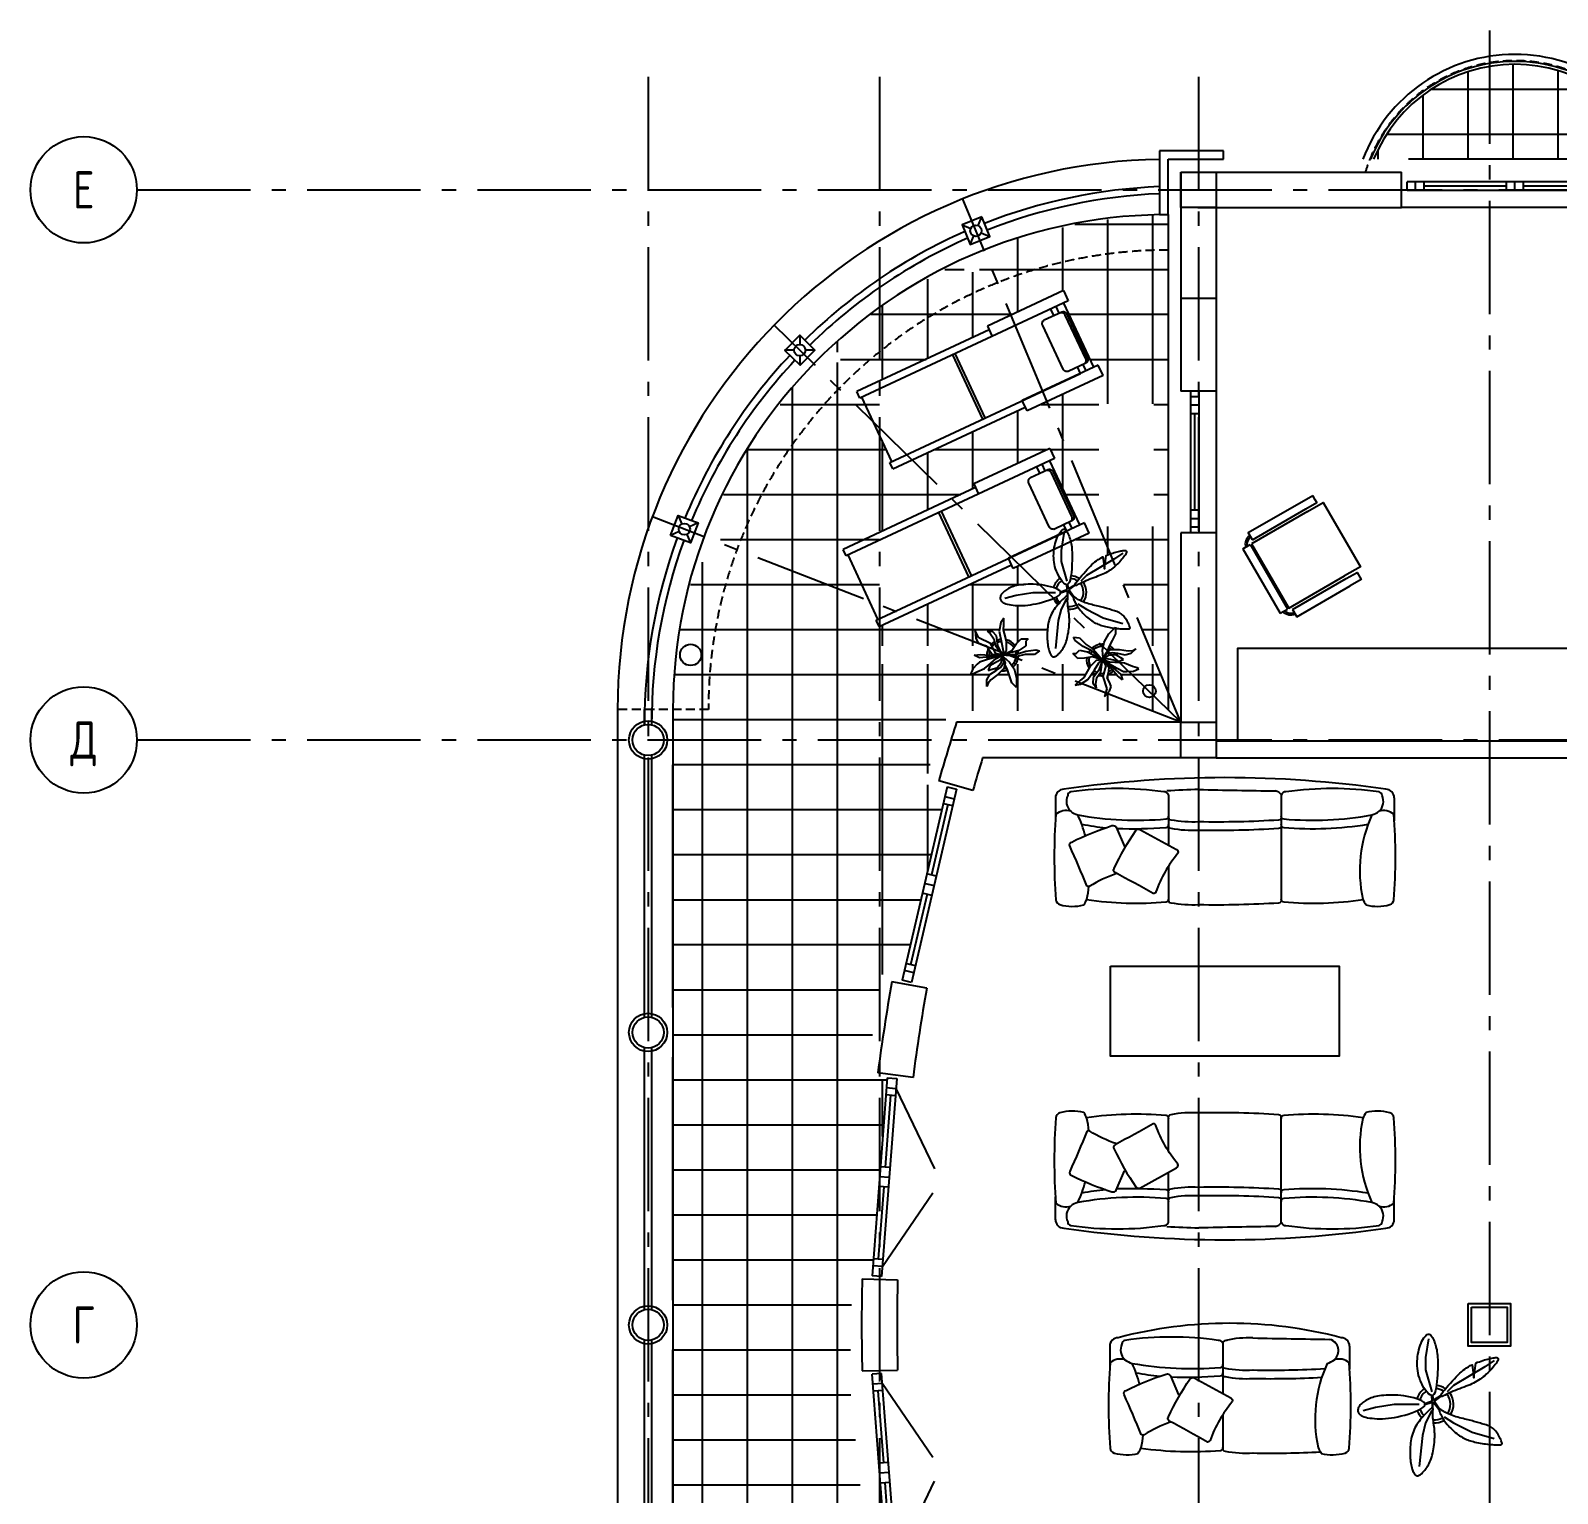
# Model space of a CAD drawing. Extents: x -133165 to 20117, y 15722 to 63536.
# Drawn here: x -93596 to -82833, y 27257 to 37573 of the extents above; entities that cross this region are included whole.
import ezdxf
from ezdxf.enums import TextEntityAlignment as Align

# ---------------------------------------------------------------- set-up
doc = ezdxf.new("R2010")
doc.units = 0
for name, pattern in [('GOST2_303_5', [24, 20, -1.5, 1, -1.5]), ('GOST2_303_6', [12, 8, -1.5, 1, -1.5]), ('HIDDEN', [9.525, 6.35, -3.175])]:
    doc.linetypes.add(name, pattern=pattern)
doc.layers.get('0').update_dxf_attribs({"linetype": 'CONTINUOUS'})
for name, color, linetype in [('AXIS', 7, 'GOST2_303_5'), ('COLUMNS', 170, 'CONTINUOUS'), ('CORNICE', 251, 'CONTINUOUS'), ('FURNITURE', 28, 'CONTINUOUS'), ('HATCH', 8, 'CONTINUOUS'), ('HIDDEN', 9, 'HIDDEN'), ('V', 140, 'CONTINUOUS'), ('WALL', 5, 'CONTINUOUS'), ('WINDOWS', 8, 'CONTINUOUS')]:
    doc.layers.add(name, color=color, linetype=linetype)
doc.styles.add('ATTR', font='romans.shx', dxfattribs={"width": 0.8, "height": 0.470416})
doc.styles.add('GOST_2_304', font='CS_Gost2304.shx')

# ---------------------------------------------------------------- blocks, each defined once
blk = doc.blocks.new('OKNA-150')
at = {"layer": 'V', "ltscale": 100}
for p, q in [((-10, 60), (1510, 60)), ((-10, 0), (-10, 60)), ((-10, 0), (1510, 0)), ((50, 0), (50, 60)), ((110, 0), (110, 60)), ((110, 30), (690, 30)), ((690, 0), (690, 60)), ((750, 0), (750, 60)), ((810, 0), (810, 60)), ((810, 30), (1390, 30)), ((1390, 0), (1390, 60)), ((1450, 0), (1450, 60)), ((1510, 0), (1510, 60))]:
    blk.add_line(p, q, dxfattribs=at)
blk = doc.blocks.new('KARNIZ-450MM')
at = {"layer": 'CORNICE', "ltscale": 50}
for p, q in [((0, 390), (-60, 390)), ((-60, 390), (-60, -60)), ((0, 0), (0, 390)), ((390, 0), (0, 0)), ((390, -60), (390, 0)), ((-60, -60), (390, -60))]:
    blk.add_line(p, q, dxfattribs=at)
blk = doc.blocks.new('ZIMNISADOKNA')
at = {"layer": 'V', "ltscale": 100}
for p, q in [((0, 0), (66, -15)), ((0, 0), (-317, -1364)), ((66, -15), (-251, -1379)), ((-16, -68), (50, -84)), ((50, -84), (233, -686)), ((6, -125), (-110, -621)), ((-27, -117), (39, -132)), ((-77, -629), (-143, -614)), ((-108, -765), (-175, -750)), ((-93, -697), (-159, -682)), ((-141, -758), (-257, -1254)), ((-235, -1311), (195, -851)), ((-224, -1262), (-290, -1247)), ((-251, -1379), (-317, -1364)), ((-235, -1311), (-302, -1295))]:
    blk.add_line(p, q, dxfattribs=at)
blk = doc.blocks.new('PLANT_2')
for p, q in [((-0.98, 9.39), (-1.42, 6.75)), ((-1.42, 6.75), (-1.42, 4.99)), ((-1.42, 4.99), (-0.54, 1.91)), ((6.94, 5.43), (4.74, 4.11)), ((8.26, 6.31), (6.94, 5.43)), ((2.54, 2.79), (1.66, 1.91)), ((4.74, 4.11), (2.54, 2.79)), ((-8.46, -0.29), (-5.82, 0.15)), ((-5.82, 0.15), (-2.3, 0.15)), ((-1.52, 0.24), (-0.49, 0.61)), ((-1.49, 0.11), (-0.47, 0.45)), ((-0.49, 0.59), (-0.51, 1.38)), ((-0.47, 0.45), (-0.49, -0.34)), ((-0.28, 0.69), (-0.38, 1.4)), ((-0.38, -0.36), (-0.34, 0.47)), ((-0.34, 0.47), (0.48, -0.55)), ((0.71, 1.31), (-0.28, 0.71)), ((-0.21, 0.55), (0.75, 1.23)), ((0.56, -0.53), (-0.21, 0.57)), ((-10.22, -0.73), (-8.46, -0.29)), ((-0.54, -0.73), (-1.42, -2.49)), ((1.22, -1.61), (2.54, -2.49)), ((-1.86, -4.25), (-2.3, -8.65)), ((-1.42, -2.49), (-1.86, -4.25)), ((2.54, -2.49), (5.18, -3.81)), ((5.18, -3.81), (8.26, -4.69))]:
    blk.add_line(p, q)
for points in [[(-2, 3.16), (-2.16, 3.51), (-2.28, 3.86), (-2.38, 4.21), (-2.46, 4.54), (-2.52, 4.88), (-2.56, 5.21), (-2.58, 5.54), (-2.59, 5.87), (-2.58, 6.2), (-2.56, 6.53), (-2.53, 6.86), (-2.48, 7.18), (-2.42, 7.51), (-2.34, 7.82), (-2.25, 8.13), (-2.15, 8.44), (-2.03, 8.74), (-1.91, 9.02), (-1.77, 9.29), (-1.63, 9.52), (-1.48, 9.72), (-1.34, 9.88), (-1.19, 10), (-1.05, 10.05), (-0.92, 10.05), (-0.79, 9.99), (-0.67, 9.89), (-0.56, 9.75), (-0.45, 9.58), (-0.35, 9.38), (-0.26, 9.17), (-0.17, 8.95), (-0.09, 8.73), (-0.02, 8.51), (0.05, 8.29), (0.1, 8.05), (0.16, 7.82), (0.2, 7.57), (0.24, 7.32), (0.27, 7.05), (0.29, 6.76), (0.31, 6.47), (0.32, 6.15), (0.32, 5.82), (0.32, 5.46), (0.31, 5.09), (0.29, 4.69), (0.27, 4.26), (0.24, 3.81), (0.2, 3.35), (0.14, 2.9), (0.08, 2.47), (-0.01, 2.09), (-0.11, 1.77), (-0.24, 1.54), (-0.39, 1.4), (-0.57, 1.37), (-0.77, 1.45), (-0.98, 1.61), (-1.2, 1.84), (-1.42, 2.13), (-1.63, 2.45), (-1.83, 2.8), (-2, 3.16)], [(2.4, 3.45), (2.66, 3.75), (2.92, 4.02), (3.17, 4.27), (3.41, 4.51), (3.65, 4.73), (3.89, 4.93), (4.13, 5.11), (4.38, 5.29), (4.63, 5.44), (4.88, 5.59), (5.14, 5.72), (5.4, 3.85), (5.66, 5.96), (5.92, 6.06), (6.18, 6.15), (6.43, 6.24), (6.67, 6.32), (6.91, 6.39), (7.14, 6.46), (7.35, 6.52), (7.56, 6.57), (7.76, 6.61), (7.94, 6.65), (8.12, 6.68), (8.27, 6.7), (8.42, 6.72), (8.54, 6.72), (8.65, 6.72), (8.73, 6.7), (8.8, 6.66), (8.84, 6.61), (8.85, 6.53), (8.84, 6.44), (8.8, 6.33), (8.73, 6.2), (8.65, 6.06), (8.54, 5.9), (8.42, 5.73), (8.27, 5.55), (8.12, 5.36), (7.94, 5.16), (7.76, 4.96), (7.57, 4.76), (7.36, 4.56), (7.15, 4.37), (6.94, 4.17), (6.72, 3.99), (6.5, 3.82), (6.28, 3.66), (6.06, 3.52), (5.83, 3.38), (5.6, 3.25), (5.37, 3.13), (5.12, 3.02), (4.86, 2.9), (4.6, 2.79), (4.31, 2.68), (4.02, 2.57), (3.72, 2.46), (3.41, 2.34), (3.1, 2.23), (2.79, 2.1), (2.48, 1.97), (2.18, 1.84), (1.88, 1.7), (1.6, 1.56), (1.34, 1.44), (1.11, 1.34), (0.93, 1.26), (0.79, 1.23), (0.72, 1.25), (0.71, 1.33), (0.77, 1.47), (0.9, 1.67), (1.08, 1.92), (1.3, 2.2), (1.56, 2.5), (1.83, 2.82), (2.12, 3.14), (2.4, 3.45)], [(-3.98, 1.25), (-4.45, 1.33), (-4.9, 1.38), (-5.34, 1.42), (-5.77, 1.44), (-6.18, 1.44), (-6.57, 1.44), (-6.94, 1.42), (-7.28, 1.4), (-7.6, 1.37), (-7.89, 1.33), (-8.16, 1.29), (-8.41, 1.23), (-8.64, 1.18), (-8.86, 1.11), (-9.07, 1.04), (-9.26, 0.96), (-9.45, 0.87), (-9.63, 0.78), (-9.81, 0.69), (-9.97, 0.58), (-10.12, 0.48), (-10.26, 0.37), (-10.39, 0.26), (-10.51, 0.15), (-10.61, 0.04), (-10.7, -0.07), (-10.78, -0.18), (-10.84, -0.29), (-10.89, -0.4), (-10.92, -0.51), (-10.94, -0.62), (-10.95, -0.73), (-10.94, -0.84), (-10.92, -0.95), (-10.88, -1.05), (-10.81, -1.16), (-10.73, -1.26), (-10.61, -1.36), (-10.47, -1.45), (-10.29, -1.53), (-10.08, -1.61), (-9.84, -1.68), (-9.57, -1.75), (-9.27, -1.8), (-8.95, -1.84), (-8.61, -1.87), (-8.25, -1.89), (-7.87, -1.9), (-7.48, -1.89), (-7.07, -1.87), (-6.65, -1.83), (-6.22, -1.78), (-5.77, -1.71), (-5.31, -1.62), (-4.84, -1.51), (-4.35, -1.39), (-3.85, -1.24), (-3.36, -1.08), (-2.89, -0.9), (-2.45, -0.71), (-2.08, -0.51), (-1.78, -0.31), (-1.58, -0.12), (-1.49, 0.08), (-1.53, 0.27), (-1.67, 0.45), (-1.92, 0.62), (-2.24, 0.78), (-2.63, 0.92), (-3.06, 1.05), (-3.52, 1.16), (-3.98, 1.25)], [(-1.78, -1.61), (-1.97, -1.83), (-2.15, -2.05), (-2.33, -2.27), (-2.49, -2.5), (-2.64, -2.72), (-2.78, -2.96), (-2.91, -3.2), (-3.03, -3.44), (-3.13, -3.69), (-3.22, -3.95), (-3.3, -4.21), (-3.37, -4.48), (-3.43, -4.75), (-3.47, -5.02), (-3.51, -5.29), (-3.54, -5.57), (-3.57, -5.84), (-3.59, -6.12), (-3.6, -6.39), (-3.6, -6.66), (-3.6, -6.92), (-3.59, -7.19), (-3.57, -7.44), (-3.54, -7.69), (-3.51, -7.94), (-3.48, -8.17), (-3.43, -8.4), (-3.39, -8.61), (-3.34, -8.81), (-3.29, -8.99), (-3.23, -9.16), (-3.18, -9.31), (-3.12, -9.43), (-3.07, -9.54), (-3.01, -9.63), (-2.96, -9.71), (-2.9, -9.77), (-2.85, -9.82), (-2.79, -9.86), (-2.74, -9.89), (-2.68, -9.92), (-2.63, -9.93), (-2.57, -9.94), (-2.51, -9.94), (-2.44, -9.93), (-2.38, -9.9), (-2.3, -9.87), (-2.22, -9.82), (-2.14, -9.76), (-2.05, -9.68), (-1.95, -9.6), (-1.85, -9.5), (-1.74, -9.39), (-1.64, -9.27), (-1.53, -9.15), (-1.42, -9.01), (-1.31, -8.87), (-1.2, -8.72), (-1.09, -8.56), (-0.99, -8.39), (-0.89, -8.2), (-0.79, -8), (-0.7, -7.78), (-0.61, -7.55), (-0.53, -7.29), (-0.46, -7.02), (-0.39, -6.73), (-0.34, -6.44), (-0.28, -6.14), (-0.24, -5.85), (-0.2, -5.55), (-0.17, -5.27), (-0.15, -5), (-0.13, -4.75), (-0.12, -4.5), (-0.12, -4.26), (-0.12, -4.02), (-0.13, -3.78), (-0.15, -3.54), (-0.17, -3.29), (-0.2, -3.04), (-0.24, -2.79), (-0.27, -2.53), (-0.31, -2.28), (-0.34, -2.02), (-0.37, -1.78), (-0.38, -1.54), (-0.39, -1.31), (-0.39, -1.1), (-0.37, -0.91), (-0.36, -0.73), (-0.35, -0.59), (-0.34, -0.47), (-0.36, -0.4), (-0.4, -0.36), (-0.46, -0.36), (-0.56, -0.41), (-0.69, -0.5), (-0.84, -0.63), (-1.01, -0.79), (-1.2, -0.97), (-1.39, -1.17), (-1.59, -1.39), (-1.78, -1.61)], [(0.93, -1.68), (1.05, -1.88), (1.18, -2.08), (1.32, -2.28), (1.47, -2.49), (1.63, -2.69), (1.81, -2.9), (1.99, -3.1), (2.18, -3.29), (2.37, -3.48), (2.57, -3.66), (2.78, -3.84), (2.98, -4), (3.19, -4.15), (3.39, -4.29), (3.59, -4.42), (3.79, -4.54), (3.98, -4.64), (4.16, -4.73), (4.35, -4.82), (4.53, -4.89), (4.72, -4.95), (4.91, -5.01), (5.12, -5.07), (5.33, -5.13), (5.56, -5.18), (5.79, -5.24), (6.04, -5.29), (6.29, -5.34), (6.55, -5.38), (6.8, -5.43), (7.06, -5.46), (7.31, -5.49), (7.55, -5.52), (7.79, -5.54), (8.01, -5.55), (8.23, -5.56), (8.42, -5.56), (8.61, -5.57), (8.77, -5.57), (8.92, -5.57), (9.05, -5.57), (9.16, -5.56), (9.24, -5.55), (9.31, -5.53), (9.35, -5.5), (9.38, -5.44), (9.38, -5.37), (9.36, -5.27), (9.32, -5.15), (9.27, -5.01), (9.2, -4.84), (9.11, -4.67), (9.02, -4.49), (8.92, -4.3), (8.81, -4.12), (8.7, -3.95), (8.59, -3.8), (8.48, -3.65), (8.36, -3.52), (8.24, -3.39), (8.12, -3.28), (7.98, -3.18), (7.83, -3.09), (7.68, -3), (7.5, -2.92), (7.32, -2.85), (7.13, -2.78), (6.93, -2.72), (6.73, -2.66), (6.53, -2.6), (6.33, -2.54), (6.14, -2.49), (5.95, -2.43), (5.76, -2.38), (5.58, -2.32), (5.39, -2.27), (5.21, -2.21), (5.01, -2.16), (4.81, -2.1), (4.6, -2.05), (4.37, -1.99), (4.13, -1.94), (3.89, -1.88), (3.63, -1.82), (3.38, -1.75), (3.12, -1.69), (2.87, -1.61), (2.62, -1.53), (2.37, -1.45), (2.14, -1.36), (1.91, -1.26), (1.7, -1.17), (1.5, -1.07), (1.32, -0.98), (1.15, -0.89), (1, -0.8), (0.87, -0.72), (0.77, -0.65), (0.68, -0.6), (0.61, -0.55), (0.55, -0.53), (0.52, -0.52), (0.5, -0.54), (0.49, -0.58), (0.5, -0.65), (0.52, -0.74), (0.55, -0.86), (0.6, -0.99), (0.66, -1.15), (0.74, -1.31), (0.83, -1.49), (0.93, -1.68)]]:
    blk.add_lwpolyline(points, close=True)
for radius, start, end in [(2.64, 123.8022, 163.3846), (2.2, 56.1561, 85.8565), (2.64, 55.4621, 85.1348), (2.2, 123.3061, 164.633), (2.2, 323.0276, 39.4037), (2.64, 325.816, 37.097), (2.64, 200.5744, 226.3792), (2.2, 199.7262, 226.28), (2.2, 263.9554, 299.0217), (2.64, 266.0481, 299.6067)]:
    blk.add_arc((-0.1, 0.15), radius, start, end)
at = {"style": 'ATTR', "width": 0.8, "flags": 9}
blk.add_attdef('ESTCODE', (0, 0), '', height=0.00407, dxfattribs=at)
blk = doc.blocks.new('A$C3C3D1A6A')
at = {"layer": 'FURNITURE'}
for p, q in [((-1.2, 22.9), (-2.5, 16.9)), ((0.9, 26.1), (-1.2, 22.9)), ((0.9, 21.3), (0.9, 26.1)), ((-19.3, 17.1), (-19, 12)), ((-16.7, 12.1), (-19.3, 17.1)), ((-19, 12), (-17.5, 8.9)), ((-8.5, 8.1), (-16.7, 12.1)), ((-10.9, 16.9), (-8.7, 15.2)), ((-6.9, 16.3), (-10.9, 16.9)), ((-8.7, 15.2), (-6.1, 11.5)), ((-4.3, 13.6), (-6.9, 16.3)), ((-6.1, 11.5), (-5.1, 6.8)), ((-3.3, 6.8), (-4.3, 13.6)), ((-2.5, 16.9), (-0.9, 8.9)), ((0.5, 17.9), (0.9, 21.3)), ((1.4, 15.2), (0.5, 17.9)), ((2.8, 9.7), (1.4, 15.2)), ((9.8, 8.1), (13, 11.4)), ((13, 11.4), (17.9, 11.4)), ((17.9, 11.4), (16.3, 9.8)), ((-20, -0.1), (-15.5, 0.4)), ((-17.5, 8.9), (-14.5, 7.5)), ((-15.5, 0.4), (-9.4, -0.1)), ((-14.5, 7.5), (-11.4, 6.5)), ((-11.4, 6.5), (-9.6, 3.6)), ((0, 0), (-11.4, -3.3)), ((-9.6, 3.6), (-7.3, 0.6)), ((-9.4, -0.1), (0, 0)), ((0, 0), (-9.3, -1.3)), ((-4.8, 1.2), (-8.5, 8.1)), ((-7.3, 0.6), (0, 0)), ((-5.1, 6.8), (0, 0)), ((0, 0), (-4.8, 1.2)), ((-4.6, -2.5), (0, 0)), ((0, 0), (-3.3, 6.8)), ((0, 0), (-1.2, -2.8)), ((-0.9, 8.9), (0.3, 3.1)), ((-0.7, -5), (0, 0)), ((11.4, 3.3), (0, 0)), ((0, 0), (6.5, 3.3)), ((0, 0), (2.8, 3.3)), ((0.3, 3.1), (0, 0)), ((0, 0), (9.7, 0.7)), ((10, -0.9), (0, 0)), ((0, 0), (1.7, -5.7)), ((2.8, 3.3), (2.8, 9.7)), ((6.5, 3.3), (9.8, 8.1)), ((9.7, 0.7), (16.3, 2.8)), ((15.9, 0.4), (10, -0.9)), ((16.3, 6.5), (11.4, 3.3)), ((22.4, 0.4), (15.9, 0.4)), ((16.3, 9.8), (16.3, 6.5)), ((16.3, 2.8), (23.3, 3.8)), ((25.9, 3), (22.4, 0.4)), ((23.3, 3.8), (25.9, 3)), ((-21.1, -9.8), (-22.7, -13.8)), ((-17.9, -6.5), (-21.1, -9.8)), ((-16.4, -2), (-20, -0.1)), ((-18.2, -11.8), (-12.7, -9.5)), ((-16.3, -4.9), (-17.9, -6.5)), ((-9.3, -1.3), (-16.4, -2)), ((-11.4, -3.3), (-16.3, -4.9)), ((-12.7, -9.5), (-10.2, -7.4)), ((-9, -7.7), (-10.3, -10.8)), ((-10.3, -10.8), (-8.2, -10.2)), ((-10.2, -7.4), (-4.6, -2.5)), ((-3.6, -4.5), (-9, -7.7)), ((-8.2, -10.2), (-4, -9)), ((-4.5, -10.8), (-1.5, -8.7)), ((-4, -9), (-2.4, -7.1)), ((-1.2, -2.8), (-3.6, -4.5)), ((0.9, -9.4), (-3.3, -13.7)), ((-2.4, -7.1), (-0.7, -5)), ((-1.5, -8.7), (0.9, -5.2)), ((0.5, -1.2), (4.9, -4.9)), ((0.9, -5.2), (0.5, -1.2)), ((1.7, -5.7), (0.9, -9.4)), ((3.3, -9.8), (1.6, -6.5)), ((4.9, -14.6), (3.3, -9.8)), ((4.9, -4.9), (8.1, -9.8)), ((8.1, -9.8), (9.8, -16.3)), ((-22.7, -13.8), (-21.4, -13.4)), ((-21.4, -13.4), (-18.2, -11.8)), ((-11.2, -22.2), (-11.1, -17.4)), ((-10.3, -19.9), (-11.2, -22.2)), ((-11.1, -17.4), (-9, -13.7)), ((-8.2, -17.4), (-10.3, -19.9)), ((-9, -13.7), (-4.5, -10.8)), ((-3.3, -13.7), (-8.2, -17.4)), ((6.5, -19.5), (4.9, -14.6)), ((9.8, -22.8), (6.5, -19.5)), ((9.8, -16.3), (9.8, -22.8))]:
    blk.add_line(p, q, dxfattribs=at)
for radius, start, end in [(11.1, 96.8588, 110.194), (11.1, 37.4195, 76.8345), (11.1, 155.7277, 179.6032), (9.6, 161.6623, 180.2593), (11.1, 120.7443, 137.4255), (9.6, 123.7563, 140.6015), (9.6, 96.0992, 112.04), (9.6, 34.2525, 72.7534), (9.6, 4.3674, 15.9454), (11.1, 6.0328, 15.9454), (11.1, 187.7208, 195.9454), (9.6, 188.141, 195.9454), (11.1, 215.421, 221.4822), (9.6, 214.3756, 223.2251), (11.1, 238.5817, 249.2677), (9.6, 246.4541, 255.8125), (11.1, 265.8833, 288.4349), (9.6, 274.0787, 287.858), (9.6, 311.7857, 355.1167), (11.1, 310.6635, 356.8296)]:
    blk.add_arc((0, 0), radius, start, end, dxfattribs=at)
blk = doc.blocks.new('РўР\xa0Р•РќРђР–Р•Р\xa0')
at = {"linetype": 'CONTINUOUS'}
for p, q in [((28768, -26153), (28177, -26153)), ((28177, -26153), (28177, -26233)), ((28768, -26153), (28768, -26233)), ((27147, -26183), (27147, -26233)), ((27147, -26233), (28631, -26233)), ((27162, -26233), (27162, -26733)), ((28768, -26233), (28177, -26233)), ((28631, -26233), (28631, -26283)), ((28673, -26233), (28673, -26283)), ((28733, -26233), (28733, -26733)), ((28533, -26303), (28532, -26308)), ((28532, -26308), (28532, -26313)), ((28532, -26313), (28532, -26653)), ((28535, -26298), (28533, -26303)), ((28538, -26294), (28535, -26298)), ((28541, -26290), (28538, -26294)), ((28545, -26287), (28541, -26290)), ((28549, -26285), (28545, -26287)), ((28553, -26283), (28549, -26285)), ((28558, -26283), (28553, -26283)), ((28694, -26283), (28558, -26283)), ((28683, -26283), (28679, -26283)), ((28688, -26285), (28683, -26283)), ((28692, -26287), (28688, -26285)), ((28696, -26290), (28692, -26287)), ((28698, -26283), (28694, -26283)), ((28699, -26294), (28696, -26290)), ((28703, -26285), (28698, -26283)), ((28701, -26298), (28699, -26294)), ((28703, -26303), (28701, -26298)), ((28707, -26287), (28703, -26285)), ((28705, -26308), (28703, -26303)), ((28705, -26313), (28705, -26308)), ((28705, -26653), (28705, -26313)), ((28711, -26290), (28707, -26287)), ((28714, -26294), (28711, -26290)), ((28716, -26298), (28714, -26294)), ((28718, -26303), (28716, -26298)), ((28720, -26308), (28718, -26303)), ((28720, -26313), (28720, -26308)), ((28720, -26653), (28720, -26313)), ((28532, -26653), (28532, -26658)), ((28532, -26658), (28533, -26663)), ((28533, -26663), (28535, -26668)), ((28535, -26668), (28538, -26672)), ((28538, -26672), (28541, -26676)), ((28541, -26676), (28545, -26679)), ((28545, -26679), (28549, -26681)), ((28549, -26681), (28553, -26682)), ((28553, -26682), (28558, -26683)), ((28558, -26683), (28694, -26683)), ((28631, -26683), (28631, -26733)), ((28673, -26683), (28673, -26733)), ((28679, -26683), (28683, -26682)), ((28683, -26682), (28688, -26681)), ((28688, -26681), (28692, -26679)), ((28692, -26679), (28696, -26676)), ((28694, -26683), (28698, -26682)), ((28696, -26676), (28699, -26672)), ((28698, -26682), (28703, -26681)), ((28699, -26672), (28701, -26668)), ((28701, -26668), (28703, -26663)), ((28703, -26663), (28705, -26658)), ((28703, -26681), (28707, -26679)), ((28705, -26658), (28705, -26653)), ((28707, -26679), (28711, -26676)), ((28711, -26676), (28714, -26672)), ((28714, -26672), (28716, -26668)), ((28716, -26668), (28718, -26663)), ((28718, -26663), (28720, -26658)), ((28720, -26658), (28720, -26653)), ((28768, -26733), (27147, -26733)), ((27147, -26733), (27147, -26783)), ((28177, -26783), (27147, -26783)), ((28177, -26813), (28177, -26733)), ((28768, -26813), (28768, -26733)), ((28768, -26813), (28177, -26813))]:
    blk.add_line(p, q, dxfattribs=at)
at = {"ltscale": 100}
for p, q in [((27147, -26183), (28177, -26183)), ((27869, -26233), (27869, -26733)), ((27889, -26233), (27889, -26733))]:
    blk.add_line(p, q, dxfattribs=at)
blk = doc.blocks.new('*X176')
at = {"layer": 'HATCH', "linetype": 'CONTINUOUS', "ltscale": 100}
for p, q in [((-88860, 31431), (-88860, 32570)), ((-88542, 31492), (-88542, 32570)), ((-88225, 28445), (-88225, 32570)), ((-87907, 28445), (-87907, 32570)), ((-87590, 30916), (-87590, 32570)), ((-87272, 32334), (-87272, 32570)), ((-89068, 32397), (-87254, 32397)), ((-87272, 31650), (-87272, 32253)), ((-89068, 32079), (-87172, 32079)), ((-89068, 31762), (-87246, 31762)), ((-89068, 31444), (-88842, 31444)), ((-88444, 31444), (-87320, 31444)), ((-89068, 31127), (-88990, 31127)), ((-88296, 31127), (-87394, 31127)), ((-89068, 30809), (-88676, 30809)), ((-88860, 28445), (-88860, 30884)), ((-88609, 30809), (-87613, 30809)), ((-88542, 28445), (-88542, 30823)), ((-89068, 30492), (-87662, 30492)), ((-89068, 30174), (-87564, 30174)), ((-87590, 29774), (-87590, 30178)), ((-89068, 29857), (-87584, 29857)), ((-89068, 29539), (-87608, 29539)), ((-89068, 29222), (-87632, 29222)), ((-89068, 28904), (-87656, 28904)), ((-89068, 28587), (-87816, 28587))]:
    blk.add_line(p, q, dxfattribs=at)
blk = doc.blocks.new('*X182')
at = {"layer": 'HATCH', "linetype": 'CONTINUOUS', "ltscale": 100}
for p, q in [((-87673, 35572), (-87613, 35572)), ((-87907, 35306), (-87907, 35380)), ((-87907, 24320), (-87907, 35233)), ((-87887, 35254), (-87613, 35254)), ((-88225, 24320), (-88225, 35054)), ((-88313, 34937), (-87613, 34937)), ((-88544, 34619), (-87613, 34619)), ((-88542, 24320), (-88542, 34622)), ((-88712, 34302), (-87613, 34302)), ((-88733, 33984), (-87613, 33984)), ((-88860, 24320), (-88860, 33825)), ((-88945, 33667), (-87613, 33667)), ((-89020, 33349), (-87613, 33349)), ((-89049, 33032), (-87613, 33032)), ((-89068, 32714), (-87613, 32714)), ((-89068, 32397), (-87613, 32397)), ((-89068, 32079), (-87613, 32079)), ((-89068, 31762), (-87613, 31762)), ((-89068, 31444), (-87613, 31444)), ((-89068, 31127), (-87613, 31127)), ((-89068, 30809), (-87622, 30809)), ((-89068, 30492), (-87662, 30492)), ((-89068, 30174), (-87701, 30174)), ((-89068, 29857), (-87741, 29857)), ((-89068, 29539), (-87781, 29539)), ((-89068, 29222), (-87796, 29222)), ((-89068, 28904), (-87803, 28904)), ((-89068, 28587), (-87810, 28587)), ((-89068, 28269), (-87816, 28269)), ((-89068, 27952), (-87814, 27952)), ((-89068, 27634), (-87781, 27634)), ((-89068, 27317), (-87748, 27317))]:
    blk.add_line(p, q, dxfattribs=at)
blk = doc.blocks.new('*X235')
at = {"layer": 'HATCH', "linetype": 'CONTINUOUS', "ltscale": 100}
for p, q in [((-86002, 34940), (-86002, 35985)), ((-85685, 34940), (-85685, 36015)), ((-86454, 35889), (-85578, 35889)), ((-86320, 35736), (-86320, 35929)), ((-86637, 35588), (-86637, 35836)), ((-86686, 35572), (-86673, 35572)), ((-86276, 35572), (-85578, 35572)), ((-86128, 35254), (-85578, 35254)), ((-86320, 34692), (-86320, 35008)), ((-86422, 34937), (-86065, 34937)), ((-85677, 34937), (-85578, 34937)), ((-86290, 34619), (-86065, 34619)), ((-85677, 34619), (-85578, 34619)), ((-86157, 34302), (-86065, 34302)), ((-85677, 34302), (-85578, 34302)), ((-86002, 33930), (-86002, 34075)), ((-85685, 33235), (-85685, 34075)), ((-86025, 33984), (-85578, 33984)), ((-85893, 33667), (-85578, 33667)), ((-85761, 33349), (-85578, 33349))]:
    blk.add_line(p, q, dxfattribs=at)
blk = doc.blocks.new('*X236')
at = {"layer": 'HATCH', "linetype": 'CONTINUOUS', "ltscale": 100}
for p, q in [((-87590, 32570), (-87590, 33105)), ((-87272, 32570), (-87272, 33105)), ((-86955, 33072), (-86955, 33105)), ((-86637, 32775), (-86637, 33105)), ((-86320, 32775), (-86320, 33105)), ((-85685, 32775), (-85685, 33105)), ((-87613, 33032), (-86971, 33032)), ((-86968, 33032), (-86834, 33032)), ((-86955, 32775), (-86955, 33037)), ((-86777, 33032), (-86698, 33032)), ((-86653, 33032), (-86160, 33032)), ((-86119, 33032), (-86089, 33032)), ((-86002, 33000), (-86002, 33025)), ((-85998, 33032), (-85943, 33032)), ((-85910, 33032), (-85628, 33032)), ((-86002, 32775), (-86002, 32903)), ((-87613, 32714), (-87145, 32714))]:
    blk.add_line(p, q, dxfattribs=at)
blk = doc.blocks.new('*X237')
at = {"layer": 'HATCH', "linetype": 'CONTINUOUS', "ltscale": 100}
for p, q in [((-87590, 32570), (-87590, 33105)), ((-87272, 32570), (-87272, 33105)), ((-86955, 33072), (-86955, 33105)), ((-86637, 32785), (-86637, 33105)), ((-87613, 33032), (-86971, 33032)), ((-86968, 33032), (-86834, 33032)), ((-86955, 32785), (-86955, 33037)), ((-86777, 33032), (-86698, 33032)), ((-86653, 33032), (-86354, 33032)), ((-86320, 32785), (-86320, 33019)), ((-86002, 32785), (-86002, 32895)), ((-87613, 32714), (-87156, 32714))]:
    blk.add_line(p, q, dxfattribs=at)
blk = doc.blocks.new('*X238')
at = {"layer": 'HATCH', "linetype": 'CONTINUOUS', "ltscale": 100}
for p, q in [((-87590, 33235), (-87590, 33382)), ((-87272, 33235), (-87272, 33389)), ((-87613, 33349), (-87170, 33349)), ((-86955, 33235), (-86955, 33266))]:
    blk.add_line(p, q, dxfattribs=at)
blk = doc.blocks.new('*X239')
at = {"layer": 'HATCH', "linetype": 'CONTINUOUS', "ltscale": 100}
for p, q in [((-86637, 33661), (-86637, 33793)), ((-86980, 33667), (-86595, 33667)), ((-86955, 33266), (-86955, 33678)), ((-86500, 33667), (-86483, 33667)), ((-87272, 33389), (-87272, 33530)), ((-86637, 33259), (-86637, 33519)), ((-87170, 33349), (-86767, 33349)), ((-86739, 33349), (-86428, 33349))]:
    blk.add_line(p, q, dxfattribs=at)
blk = doc.blocks.new('*X240')
at = {"layer": 'HATCH', "linetype": 'CONTINUOUS', "ltscale": 100}
for p, q in [((-87590, 34044), (-87590, 34673)), ((-87613, 34619), (-87565, 34619)), ((-87272, 34192), (-87272, 34438)), ((-87613, 34302), (-87133, 34302))]:
    blk.add_line(p, q, dxfattribs=at)
blk = doc.blocks.new('*X241')
at = {"layer": 'HATCH', "linetype": 'CONTINUOUS', "ltscale": 100}
for p, q in [((-86637, 34522), (-86637, 34893)), ((-86473, 34937), (-86422, 34937)), ((-86955, 34340), (-86955, 34745)), ((-86320, 34345), (-86320, 34692)), ((-87272, 34438), (-87272, 34597)), ((-87224, 34619), (-86428, 34619)), ((-86409, 34619), (-86290, 34619)), ((-87133, 34302), (-87038, 34302)), ((-86300, 34302), (-86157, 34302)), ((-86228, 33984), (-86025, 33984)), ((-86002, 33876), (-86002, 33930))]:
    blk.add_line(p, q, dxfattribs=at)
blk = doc.blocks.new('*X242')
at = {"layer": 'HATCH', "linetype": 'CONTINUOUS', "ltscale": 100}
for p, q in [((-86320, 35929), (-86320, 36185)), ((-86235, 36207), (-85578, 36207)), ((-86002, 35985), (-86002, 36240)), ((-85685, 36015), (-85685, 36266)), ((-86637, 35836), (-86637, 36104)), ((-86819, 35889), (-86454, 35889))]:
    blk.add_line(p, q, dxfattribs=at)
blk = doc.blocks.new('*X243')
at = {"layer": 'HATCH', "linetype": 'CONTINUOUS', "ltscale": 100}
for p, q in [((-87151, 35889), (-87014, 35889)), ((-86955, 35708), (-86955, 35870)), ((-86906, 35889), (-86819, 35889)), ((-87272, 35541), (-87272, 35819)), ((-87590, 35322), (-87590, 35634)), ((-87613, 35572), (-87228, 35572))]:
    blk.add_line(p, q, dxfattribs=at)
blk = doc.blocks.new('*X244')
at = {"layer": 'HATCH', "linetype": 'CONTINUOUS', "ltscale": 100}
for p, q in [((-86955, 35407), (-86955, 35708)), ((-87272, 35259), (-87272, 35541)), ((-87228, 35572), (-86686, 35572)), ((-87590, 35111), (-87590, 35322)), ((-87613, 35254), (-87282, 35254))]:
    blk.add_line(p, q, dxfattribs=at)
blk = doc.blocks.new('*X281')
at = {"layer": 'HATCH', "linetype": 'CONTINUOUS', "ltscale": 100}
for p, q in [((-83462, 36665), (-83462, 37281)), ((-83145, 36665), (-83145, 37332)), ((-82827, 36665), (-82827, 37286)), ((-79652, 36665), (-79652, 37300)), ((-79335, 36665), (-79335, 37330)), ((-79017, 36665), (-79017, 37267)), ((-83715, 37159), (-83313, 37159)), ((-83313, 37159), (-82549, 37159)), ((-82510, 36665), (-82510, 37134)), ((-79970, 36665), (-79970, 37156)), ((-79965, 37159), (-79663, 37159)), ((-79663, 37159), (-78801, 37159)), ((-83780, 36665), (-83780, 37116)), ((-78700, 36665), (-78700, 37086)), ((-84035, 36842), (-83313, 36842)), ((-83313, 36842), (-82230, 36842)), ((-80287, 36842), (-79663, 36842)), ((-80287, 36665), (-80287, 36841)), ((-79663, 36842), (-78480, 36842)), ((-84097, 36665), (-84097, 36727)), ((-82192, 36665), (-82192, 36770))]:
    blk.add_line(p, q, dxfattribs=at)

msp = doc.modelspace()

# ---------------------------------------------------------------- linework, layer by layer
at = {"layer": 'AXIS', "color": 147, "linetype": 'GOST2_303_6', "ltscale": 100}
for p, q in [((-83313, 37573.2), (-83313, 16815.4)), ((-89243, 37246.2), (-89243, 16808.3)), ((-87613, 37246.2), (-87613, 16808.3)), ((-85363, 37246.2), (-85363, 21560.1)), ((-92846.3, 36450.1), (-68638, 36450.1)), ((-85488, 32695.1), (-87025.2, 36385.1)), ((-85488, 32695.1), (-88354.9, 35494.9)), ((-85488, 32695.1), (-89212.3, 34143.9)), ((-92846.3, 32570.1), (-68638, 32570.1))]:
    msp.add_line(p, q, dxfattribs=at)
at = {"layer": 'AXIS', "color": 3, "linetype": 'CONTINUOUS', "ltscale": 75}
for centre in [(-93221.3, 36450.1), (-93221.3, 32570.1), (-93221.3, 28445.1)]:
    msp.add_circle(centre, 375, dxfattribs=at)
at = {"layer": 'COLUMNS', "ltscale": 100}
for centre, radius in [((-89243, 32570.1), 135), ((-89243, 32570.1), 110), ((-89243, 30507.6), 135), ((-89243, 30507.6), 110), ((-89243, 28445.1), 135), ((-89243, 28445.1), 110)]:
    msp.add_circle(centre, radius, dxfattribs=at)
at = {"layer": 'FURNITURE', "ltscale": 100}
for p, q in [((-85012.6, 34032.5), (-84558.2, 34294.8)), ((-84540.5, 34264.1), (-84558.2, 34294.8)), ((-84595.2, 34181.1), (-84989.1, 33953.7)), ((-84983.5, 33982), (-84606.1, 34199.9)), ((-84983.5, 33982), (-85012.6, 34032.5)), ((-85049.6, 33918.7), (-84999.2, 33947.9)), ((-85049.6, 33918.7), (-84787.3, 33464.3)), ((-84999.2, 33947.9), (-84736.8, 33493.5)), ((-84989.1, 33953.7), (-84726.7, 33499.3)), ((-84726.7, 33499.3), (-84332.9, 33726.7)), ((-84699.4, 33490), (-84322, 33707.9)), ((-84670.2, 33439.5), (-84292.9, 33657.4)), ((-84787.3, 33464.3), (-84736.8, 33493.5)), ((-84699.4, 33490), (-84670.2, 33439.5)), ((-85575.3, 32183), (-85575.3, 32020.4)), ((-84779.3, 32183), (-84779.3, 32020.4)), ((-86371.8, 32164), (-86371.8, 32000.6)), ((-83982.8, 32162.6), (-83982.8, 32000.6)), ((-85575.3, 32020.4), (-85575.3, 31829.5)), ((-84779.3, 32020.4), (-84779.3, 31435.2)), ((-85575.3, 31678.7), (-85575.3, 31435.2)), ((-85575.3, 29671.4), (-85575.3, 29914.9)), ((-84779.3, 29329.7), (-84779.3, 29914.9)), ((-85575.3, 29329.7), (-85575.3, 29520.7)), ((-86371.8, 29186.1), (-86371.8, 29349.5)), ((-85575.3, 29167.1), (-85575.3, 29329.7)), ((-84779.3, 29167.1), (-84779.3, 29329.7)), ((-83982.8, 29187.5), (-83982.8, 29349.5)), ((-85192.7, 28315.5), (-85192.7, 28152.9)), ((-85989.2, 28296.5), (-85989.2, 28133)), ((-84297.9, 28295), (-84297.9, 28133)), ((-85192.7, 28152.9), (-85192.7, 27961.9)), ((-85192.7, 27811.2), (-85192.7, 27567.6))]:
    msp.add_line(p, q, dxfattribs=at)
for points in [[(-84606.1, 34199.9), (-84529.1, 34244.3), (-84540.5, 34264.1)], [(-84595.2, 34181.1), (-84484.2, 34245.2), (-84221.8, 33790.8), (-84332.9, 33726.7)], [(-84322, 33707.9), (-84245, 33752.3), (-84215.8, 33701.8), (-84292.9, 33657.4)]]:
    msp.add_lwpolyline(points, dxfattribs=at)
for points in [[(-82688, 32565.1), (-82688, 33215.1), (-85088, 33215.1), (-85088, 32565.1)], [(-85982.4, 30975.5), (-84372.2, 30975.5), (-84372.2, 30341.4), (-85982.4, 30341.4)]]:
    msp.add_lwpolyline(points, close=True, dxfattribs=at)
for points in [[(-85945.2, 31626.3, 0.0549692), (-86128.8, 31538.5, -0.3381489), (-86149.5, 31540.5, 0.0069625), (-86270.5, 31823.1, -0.4780744), (-86256.4, 31850.5, -0.0391081), (-85973, 31966.1, -0.3524134), (-85943.6, 31954.7), (-85885.8, 31818.7)], [(-85945.2, 29723.9, -0.0549692), (-86128.8, 29811.6, 0.3381489), (-86149.5, 29809.6, -0.0069625), (-86270.5, 29527, 0.4780744), (-86256.4, 29499.6, 0.0391081), (-85973, 29384, 0.3524134), (-85943.6, 29395.4), (-85885.8, 29531.4)], [(-85562.6, 27758.7, 0.0549692), (-85746.2, 27670.9, -0.3381489), (-85766.9, 27672.9, 0.0069625), (-85887.9, 27955.5, -0.4780744), (-85873.9, 27982.9, -0.0391081), (-85590.5, 28098.5, -0.3524134), (-85561.1, 28087.2), (-85503.3, 27951.1)]]:
    msp.add_lwpolyline(points, format="xyb", dxfattribs=at)
for points in [[(-85957.4, 31664.8, -0.0391081), (-85805.8, 31930.7, -0.3524134), (-85775.6, 31939.9), (-85518.2, 31798, -0.3700871), (-85508.1, 31771.1, 0.0853177), (-85664.4, 31498.2, -0.3381489), (-85681.9, 31486.9, 0.0069625), (-85951.5, 31634.6, -0.4780744)], [(-85957.4, 29685.3, 0.0391081), (-85805.8, 29419.4, 0.3524134), (-85775.6, 29410.2), (-85518.2, 29552.1, 0.3700871), (-85508.1, 29579.1, -0.0853177), (-85664.4, 29852, 0.3381489), (-85681.9, 29863.2, -0.0069625), (-85951.5, 29715.5, 0.4780744)], [(-85574.9, 27797.3, -0.0391081), (-85423.3, 28063.1, -0.3524134), (-85393.1, 28072.3), (-85135.6, 27930.4, -0.3700871), (-85125.6, 27903.5, 0.0853177), (-85281.9, 27630.6, -0.3381489), (-85299.4, 27619.4, 0.0069625), (-85569, 27767.1, -0.4780744)]]:
    msp.add_lwpolyline(points, format="xyb", close=True, dxfattribs=at)
for centre, radius, start, end in [((-84962.1, 33952.9), 71, 123.16832, 198.46611), ((-84962.1, 33952.9), 59.3, 123.79178, 196.1583), ((-84714, 33523), 71, 221.53389, 296.83168), ((-84714, 33523), 59.3, 223.8417, 296.20822), ((-85177.3, 24400.3), 7904.1, 81.74757, 98.25243), ((-86311.8, 32162.6), 60, 90.01208, 181.39935), ((-86257, 32176.7), 28.1, 104.71542, 176.75336), ((-85936, 29929.6), 2297.8, 81.79029, 98.20971), ((-85603.2, 32175.3), 28.9, 15.29611, 99.18879), ((-85129.3, 24268.7), 7955.4, 91.67435, 93.30207), ((-83401.3, 125285.4), 93085.4, 268.793224, 269.125791), ((-84832.3, 32148.5), 63.3, 32.97595, 80.23421), ((-84751.3, 32175.3), 28.9, 80.81121, 164.70389), ((-84418.6, 29929.6), 2297.8, 81.79029, 98.20971), ((-84097.6, 32176.7), 28.1, 3.24664, 75.28458), ((-84042.8, 32162.6), 60, 0, 90), ((-86198.7, 32137), 95.7, 154.41316, 226.89646), ((-84155.8, 32137), 95.7, 313.10354, 25.58684), ((-82474.8, 31745), 3905.3, 175.57621, 184.42379), ((-86297.4, 31962.4), 109.9, 72.3508, 130.32097), ((-86181.1, 32168.9), 131.4, 230.79559, 255.72698), ((-87068.7, 31650.2), 940.5, 15.11155, 24.59042), ((-85794.3, 34391.8), 2387.3, 259.88875, 274.8671), ((-85867, 33581.8), 1637.2, 258.75133, 264.74067), ((-85593.9, 32033.3), 20.3, 275.87655, 1.80004), ((-85593.9, 31973.3), 20.3, 275.87655, 1.80004), ((-85558.6, 32025.2), 17.3, 149.87996, 272.00409), ((-85558.6, 31965.3), 17.3, 149.87996, 272.00409), ((-85406.1, 32812.5), 818.8, 259.30687, 273.11866), ((-85234, 38729.5), 6735.8, 268.91102, 273.72389), ((-84795.9, 32025.2), 17.3, 267.99591, 30.12004), ((-84795.9, 31965.3), 17.3, 267.99591, 30.12004), ((-84760.7, 32033.3), 20.3, 178.19996, 264.12345), ((-84760.7, 31973.3), 20.3, 178.19996, 264.12345), ((-84560.2, 34391.8), 2387.3, 265.1329, 280.11125), ((-84558.2, 34378.9), 2434.3, 265.1806, 279.22043), ((-83285.9, 31650.2), 940.5, 155.40958, 192.39202), ((-84173.5, 32168.9), 131.4, 284.27302, 309.20441), ((-84057.1, 31962.4), 109.9, 49.67903, 107.6492), ((-87879.7, 31745), 3905.3, 355.57621, 4.42379), ((-85834.4, 35369.6), 3425, 268.23355, 274.0621), ((-85406.1, 32752.5), 818.8, 259.30687, 273.11866), ((-85234, 38669.5), 6735.8, 268.91102, 273.72389), ((-86326.2, 31449), 42.7, 187.07504, 250.19706), ((-86618.2, 31656.1), 512.2, 330.83586, 336.07321), ((-85799.2, 33922.3), 2503, 261.89869, 274.75243), ((-87068.7, 31650.2), 940.5, 347.60798, 353.03386), ((-85593.9, 31448.1), 20.3, 275.87655, 1.80004), ((-85558.6, 31440), 17.3, 149.87996, 272.00409), ((-84795.9, 31440), 17.3, 267.99591, 30.12004), ((-84760.7, 31448.1), 20.3, 178.19996, 264.12345), ((-84555.4, 33922.3), 2503, 265.24757, 278.10131), ((-83736.3, 31656.1), 512.2, 203.92679, 209.16414), ((-84028.4, 31449), 42.7, 289.80294, 352.92496), ((-86251.3, 31732.3), 335.6, 254.57181, 283.85712), ((-85406.1, 32227.2), 818.8, 259.30687, 273.11866), ((-85234, 38144.3), 6735.8, 268.91102, 273.72389), ((-84103.2, 31732.3), 335.6, 256.14288, 285.42819), ((-86326.2, 29901.1), 42.7, 109.80294, 172.92496), ((-86251.3, 29617.8), 335.6, 76.14288, 105.42819), ((-86618.2, 29694), 512.2, 23.92679, 29.16414), ((-85799.2, 27427.8), 2503, 85.24757, 98.10131), ((-85558.6, 29910.1), 17.3, 87.99591, 210.12004), ((-85406.1, 29122.9), 818.8, 86.88134, 100.69313), ((-85234, 23205.9), 6735.8, 86.27611, 91.08898), ((-84795.9, 29910.1), 17.3, 329.87996, 92.00409), ((-84555.4, 27427.8), 2503, 81.89869, 94.75243), ((-83736.3, 29694), 512.2, 150.83586, 156.07321), ((-84103.2, 29617.8), 335.6, 74.57181, 103.85712), ((-84028.4, 29901.1), 42.7, 7.07504, 70.19706), ((-82474.8, 29605.2), 3905.3, 175.57621, 184.42379), ((-87068.7, 29699.9), 940.5, 6.96614, 12.39202), ((-85593.9, 29902.1), 20.3, 358.19996, 84.12345), ((-84760.7, 29902.1), 20.3, 95.87655, 181.80004), ((-83285.9, 29699.9), 940.5, 167.60798, 204.59042), ((-87879.7, 29605.2), 3905.3, 355.57621, 4.42379), ((-87068.7, 29699.9), 940.5, 335.40958, 344.88845), ((-85867, 27768.4), 1637.2, 95.25933, 101.24867), ((-85834.4, 25980.5), 3425, 85.9379, 91.76645), ((-85593.9, 29376.8), 20.3, 358.19996, 84.12345), ((-85558.6, 29384.8), 17.3, 87.99591, 210.12004), ((-85406.1, 28597.6), 818.8, 86.88134, 100.69313), ((-85234, 22680.6), 6735.8, 86.27611, 91.08898), ((-84795.9, 29384.8), 17.3, 329.87996, 92.00409), ((-84760.7, 29376.8), 20.3, 95.87655, 181.80004), ((-84558.2, 26971.2), 2434.3, 80.77957, 94.8194), ((-86297.4, 29387.7), 109.9, 229.67903, 287.6492), ((-86198.7, 29213.2), 95.7, 133.10354, 205.58684), ((-86181.1, 29181.2), 131.4, 104.27302, 129.20441), ((-85794.3, 26958.3), 2387.3, 85.1329, 100.11125), ((-85593.9, 29316.8), 20.3, 358.19996, 84.12345), ((-85558.6, 29324.9), 17.3, 87.99591, 210.12004), ((-85406.1, 28537.7), 818.8, 86.88134, 100.69313), ((-85234, 22620.6), 6735.8, 86.27611, 91.08898), ((-84795.9, 29324.9), 17.3, 329.87996, 92.00409), ((-84760.7, 29316.8), 20.3, 95.87655, 181.80004), ((-84560.2, 26958.3), 2387.3, 79.88875, 94.8671), ((-84173.5, 29181.2), 131.4, 50.79559, 75.72698), ((-84057.1, 29387.7), 109.9, 252.3508, 310.32097), ((-84155.8, 29213.2), 95.7, 334.41316, 46.89646), ((-86311.8, 29187.5), 60, 178.60065, 269.98792), ((-86257, 29173.4), 28.1, 183.24664, 255.28458), ((-84097.6, 29173.4), 28.1, 284.71542, 356.75336), ((-84042.8, 29187.5), 60, 270, 0), ((-85177.3, 36949.8), 7904.1, 261.74757, 278.25243), ((-85936, 31420.5), 2297.8, 261.79029, 278.20971), ((-85603.2, 29174.8), 28.9, 260.81121, 344.70389), ((-85129.3, 37081.4), 7955.4, 266.69793, 268.32565), ((-83401.3, -63935.3), 93085.4, 90.874209, 91.206776), ((-84832.3, 29201.6), 63.3, 279.76579, 327.02405), ((-84751.3, 29174.8), 28.9, 195.29611, 279.18879), ((-84418.6, 31420.5), 2297.8, 261.79029, 278.20971), ((-85143.6, 25368.1), 3088.5, 75.26267, 104.73733), ((-85929.2, 28295), 60, 90.01208, 181.39935), ((-85816.2, 28269.4), 95.7, 154.41316, 226.89646), ((-85874.4, 28309.1), 28.1, 104.71542, 176.75336), ((-85553.4, 26062), 2297.8, 81.79029, 98.20971), ((-85220.7, 28307.7), 28.9, 15.29611, 99.18879), ((-85164.9, 28307.7), 28.9, 80.81121, 164.70389), ((-85008.2, 27593.4), 760.3, 87.81935, 102.3067), ((-83018.8, 121417.8), 93085.4, 268.793224, 269.125791), ((-84449.8, 28280.9), 63.3, 32.97595, 80.23421), ((-84459, 28262.9), 82.9, 310.1809, 76.03877), ((-84357.9, 28295), 60, 0, 90), ((-85914.9, 28094.8), 109.9, 72.3508, 130.32097), ((-84372.2, 28094.8), 109.9, 49.67903, 107.6492), ((-82092.3, 27877.4), 3905.3, 175.57621, 184.42379), ((-85798.5, 28301.3), 131.4, 230.79559, 255.72698), ((-86686.1, 27782.6), 940.5, 15.11155, 24.59042), ((-85411.8, 30524.2), 2387.3, 259.88875, 274.8671), ((-85484.5, 29714.2), 1637.2, 258.75133, 264.74067), ((-85211.3, 28165.7), 20.3, 275.87655, 1.80004), ((-85211.3, 28105.8), 20.3, 275.87655, 1.80004), ((-85176.1, 28157.7), 17.3, 149.87996, 272.00409), ((-85176.1, 28097.7), 17.3, 149.87996, 272.00409), ((-85023.5, 28944.9), 818.8, 259.30687, 273.11866), ((-84851.5, 34861.9), 6735.8, 268.91102, 273.22727), ((-83601, 27782.6), 940.5, 155.40958, 192.39202), ((-84488.6, 28301.3), 131.4, 284.27302, 309.20441), ((-88194.8, 27877.4), 3905.3, 355.57621, 4.42379), ((-85451.9, 31502), 3425, 268.23355, 274.0621), ((-85023.5, 28884.9), 818.8, 259.30687, 273.11866), ((-84851.5, 34801.9), 6735.8, 268.91102, 273.03613), ((-86686.1, 27782.6), 940.5, 347.60798, 353.03386), ((-85943.6, 27581.4), 42.7, 187.07504, 250.19706), ((-86235.7, 27788.5), 512.2, 330.83586, 336.07321), ((-85416.6, 30054.7), 2503, 261.89869, 274.75243), ((-85211.3, 27580.5), 20.3, 275.87655, 1.80004), ((-85176.1, 27572.4), 17.3, 149.87996, 272.00409), ((-85023.5, 28359.7), 818.8, 259.30687, 273.11866), ((-84051.4, 27788.5), 512.2, 203.92679, 209.16414), ((-84343.5, 27581.4), 42.7, 289.80294, 352.92496), ((-85868.8, 27864.8), 335.6, 254.57181, 283.85712), ((-84851.5, 34276.7), 6735.8, 268.91102, 272.95197), ((-84418.3, 27864.8), 335.6, 256.14288, 285.42819)]:
    msp.add_arc(centre, radius, start, end, dxfattribs=at)
at = {"layer": 'HIDDEN', "linetype": 'HIDDEN', "ltscale": 10}
msp.add_line((-88818, 32785.1), (-89458, 32785.1), dxfattribs=at)
for centre, radius, start, end in [((-83133, 36260.1), 1100, 16.64038, 163.35962), ((-85578, 32785.1), 3240, 90, 180)]:
    msp.add_arc(centre, radius, start, end, dxfattribs=at)
at = {"layer": 'V', "ltscale": 100}
for p, q in [((-85418, 34030.1), (-85418, 35030.1)), ((-85358, 34990.1), (-85418, 34990.1)), ((-85358, 34030.1), (-85358, 35030.1)), ((-85358, 34930.1), (-85418, 34930.1)), ((-85358, 34870.1), (-85418, 34870.1)), ((-85388, 34190.1), (-85388, 34870.1)), ((-85358, 34190.1), (-85418, 34190.1)), ((-85358, 34130.1), (-85418, 34130.1)), ((-85358, 34070.1), (-85418, 34070.1)), ((-87135.1, 32239.8), (-87452.5, 30876.3)), ((-87068.8, 32224.4), (-87386.3, 30860.9)), ((-87135.1, 32239.8), (-87068.8, 32224.4)), ((-87129.2, 32115.3), (-87244.8, 31618.5)), ((-87162.3, 32123), (-87096, 32107.5)), ((-87150.9, 32171.7), (-87084.7, 32156.2)), ((-87227.6, 31542.6), (-87293.8, 31558.1)), ((-87211.7, 31610.8), (-87277.9, 31626.2)), ((-87276.6, 31482.2), (-87392.2, 30985.5)), ((-87243.4, 31474.5), (-87309.7, 31489.9)), ((-87370.4, 30929.1), (-87436.7, 30944.5)), ((-87359.1, 30977.8), (-87425.3, 30993.2)), ((-87386.3, 30860.9), (-87452.5, 30876.3))]:
    msp.add_line(p, q, dxfattribs=at)
at = {"layer": 'WALL', "color": 4, "ltscale": 100}
for p, q in [((-82383, 36665.1), (-83883, 36665.1)), ((-85578, 36275.1), (-85578, 32785.1)), ((-87029.5, 36202.9), (-86968.8, 36177)), ((-86916.3, 36198.1), (-86890.4, 36258.9)), ((-86973.6, 36063.8), (-86947.7, 36124.5)), ((-86895.2, 36145.6), (-86834.4, 36119.7)), ((-88174.4, 35424.7), (-88174.4, 35358.7)), ((-88214.4, 35318.7), (-88280.5, 35318.7)), ((-88068.3, 35318.7), (-88134.4, 35318.7)), ((-88174.4, 35278.7), (-88174.4, 35212.6)), ((-85238, 35030.1), (-85238, 34030.1)), ((-85578, 34980.1), (-85578, 34080.1)), ((-89031.5, 34152.9), (-89004.1, 34092.8)), ((-89023.9, 34039.8), (-89084, 34012.4)), ((-88970.9, 34020), (-88943.5, 33959.9)), ((-88891, 34100.4), (-88951.1, 34073)), ((-89458, 32785.1), (-89458, 24105.1)), ((-89068, 32785.1), (-89068, 32745.1)), ((-89068, 32785.1), (-89068, 24105.1))]:
    msp.add_line(p, q, dxfattribs=at)
at = {"layer": 'WALL', "color": 5, "ltscale": 100}
for p, q in [((-85488, 36575.1), (-83933, 36575.1)), ((-85488, 36575.1), (-85488, 35030.1)), ((-85488, 36575.1), (-85488, 35935.1)), ((-83933, 36325.1), (-83933, 36575.1)), ((-85488, 36325.1), (-85488, 35030.1)), ((-85368, 36325.1), (-83933, 36325.1)), ((-85238, 36325.1), (-85238, 35030.1)), ((-85238, 36325.1), (-85238, 35030.1)), ((-85238, 36325.1), (-85238, 35685.1)), ((-85488, 35685.1), (-85238, 35685.1)), ((-85238, 35030.1), (-85488, 35030.1)), ((-85488, 34030.1), (-85488, 32695.1)), ((-85488, 34030.1), (-85488, 32695.1)), ((-85238, 34030.1), (-85488, 34030.1)), ((-85238, 34030.1), (-85238, 32695.1)), ((-85238, 34030.1), (-85238, 32695.1)), ((-85488, 32695.1), (-87068, 32695.1)), ((-85488, 32695.1), (-87068, 32695.1)), ((-85238, 32565.1), (-82533, 32565.1)), ((-85488, 32445.1), (-86884.8, 32445.1)), ((-85238, 32445.1), (-86813, 32445.1)), ((-85238, 32445.1), (-83308, 32445.1)), ((-85238, 32445.1), (-82533, 32445.1)), ((-86954, 32213.5), (-87194.3, 32282.6)), ((-87278.5, 30819.9), (-87524.5, 30864.1)), ((-87375.3, 30190.2), (-87623.2, 30221.9)), ((-87734.2, 28769.7), (-87484.3, 28763.4)), ((-87734.2, 28120.4), (-87484.3, 28126.7))]:
    msp.add_line(p, q, dxfattribs=at)
for points in [[(-85488, 36575.1), (-85238, 36575.1), (-85238, 36325.1), (-85488, 36325.1)], [(-85488, 36575.1), (-85238, 36575.1), (-85238, 36325.1), (-85488, 36325.1)], [(-85488, 32695.1), (-85238, 32695.1), (-85238, 32445.1), (-85488, 32445.1)], [(-83463, 28595.1), (-83163, 28595.1), (-83163, 28295.1), (-83463, 28295.1)], [(-83438, 28570.1), (-83188, 28570.1), (-83188, 28320.1), (-83438, 28320.1)]]:
    msp.add_lwpolyline(points, close=True, dxfattribs=at)
at = {"layer": 'WALL', "color": 4, "ltscale": 100}
for points in [[(-86890.4, 36258.9), (-87029.5, 36202.9), (-86973.6, 36063.8), (-86834.4, 36119.7)], [(-88279.2, 35317.4), (-88174.4, 35424.7), (-88067.1, 35320), (-88171.8, 35212.6)], [(-89084, 34012.4), (-89031.5, 34152.9), (-88891, 34100.4), (-88943.5, 33959.9)]]:
    msp.add_lwpolyline(points, close=True, dxfattribs=at)
for points in [[(-89268, 32677.2), (-89268, 32785.1)], [(-89218, 32785.1), (-89218, 32677.2)], [(-89268, 30614.7), (-89268, 32462.9)], [(-89218, 32462.9), (-89218, 30614.7)], [(-89068, 30682.6), (-89068, 32395.1)], [(-89268, 28552.2), (-89268, 30400.4)], [(-89218, 30400.4), (-89218, 28552.2)], [(-89068, 28620.1), (-89068, 30332.6)], [(-89268, 26489.7), (-89268, 28337.9)], [(-89218, 28337.9), (-89218, 26489.7)], [(-89068, 26557.6), (-89068, 28270.1)]]:
    msp.add_lwpolyline(points, dxfattribs=at)
for centre in [(-86932, 36161.3), (-88174.4, 35318.7), (-88987.5, 34056.4)]:
    msp.add_circle(centre, 40, dxfattribs=at)
at = {"layer": 'WALL', "color": 5, "ltscale": 100}
for centre, radius in [((-88943, 33170.1), 75), ((-85709.2, 32914.8), 45)]:
    msp.add_circle(centre, radius, dxfattribs=at)
at = {"layer": 'WALL', "color": 4, "ltscale": 100}
for centre, radius, start, end in [((-83133, 36260.1), 1145, 20.71451, 159.28549), ((-83133, 36260.1), 1095, 21.70717, 158.29283), ((-83133, 36260.1), 1075, 22.13216, 157.86784), ((-85578, 32785.1), 3880, 90.88605, 180), ((-85488, 32695.1), 3780, 92.27424, 111.47419), ((-85488, 32695.1), 3730, 92.30474, 111.46849), ((-85578, 32785.1), 3490, 90.88605, 180), ((-85488, 32695.1), 3780, 113.74816, 134.52721), ((-85488, 32695.1), 3730, 113.77294, 134.51148), ((-85488, 32695.1), 3780, 136.801, 157.61184), ((-85488, 32695.1), 3730, 136.81576, 157.58652), ((-85488, 32695.1), 3780, 159.88583, 180.27085), ((-85488, 32695.1), 3730, 159.891, 180.27478)]:
    msp.add_arc(centre, radius, start, end, dxfattribs=at)
at = {"layer": 'WALL', "color": 5, "ltscale": 100}
for radius, start, end in [(13814.5, 162.08244, 163.87167), (13564.5, 162.84919, 163.8699), (13814.5, 169.91491, 172.61003), (13564.5, 169.91669, 172.60825), (13814.5, 178.65327, 181.34673), (13564.5, 178.65504, 181.34496)]:
    msp.add_arc((-73923.5, 28445.1), radius, start, end, dxfattribs=at)
at = {"layer": 'WINDOWS', "ltscale": 100}
msp.add_line((-82333, 36325.1), (-83933, 36325.1), dxfattribs=at)

# ---------------------------------------------------------------- block references
at = {"layer": 'CORNICE', "rotation": 270}
msp.add_blockref('KARNIZ-450MM', (-85578, 36665.1), dxfattribs=at)
at = {"layer": 'FURNITURE', "ltscale": 100, "xscale": -1, "rotation": 205.00000000009297}
for p in [(-101055.8, -720), (-101153.1, -1832)]:
    msp.add_blockref('РўР\xa0Р•РќРђР–Р•Р\xa0', p, dxfattribs=at)
at = {"layer": 'FURNITURE', "ltscale": 100}
for name, p, xscale, yscale, zscale in [('PLANT_2', (-86268, 33603.7), 45, 45, 45), ('A$C3C3D1A6A', (-86743.9, 33168.9), 10, 10, 10), ('PLANT_2', (-83692.2, 27878.5), 50, 50, 50)]:
    msp.add_blockref(name, p, dxfattribs=dict(at, xscale=xscale, yscale=yscale, zscale=zscale))
at = {"layer": 'FURNITURE', "ltscale": 100, "xscale": 9.999999999996543, "yscale": 10, "zscale": 10, "rotation": 135}
msp.add_blockref('A$C3C3D1A6A', (-86040.7, 33134.4), dxfattribs=at)
at = {"layer": 'HATCH', "ltscale": 100}
for name in ['*X281', '*X242', '*X235', '*X243', '*X244', '*X182', '*X241', '*X240', '*X239', '*X238', '*X236', '*X237', '*X176']:
    msp.add_blockref(name, (0, 0), dxfattribs=at)
at = {"layer": 'V', "xscale": -1}
msp.add_blockref('OKNA-150', (-82383, 36445.1), dxfattribs=at)
at = {"layer": 'V', "rotation": 8.738355241815455}
msp.add_blockref('ZIMNISADOKNA', (-87558.2, 30188.7), dxfattribs=at)
at = {"layer": 'V', "xscale": -1, "rotation": 171.2616447581845}
msp.add_blockref('ZIMNISADOKNA', (-87558.2, 26701.5), dxfattribs=at)

# ---------------------------------------------------------------- texts
at = {"layer": 'AXIS', "color": 3, "linetype": 'CONTINUOUS', "ltscale": 75, "style": 'GOST_2_304'}
for s, p in [('Е', (-93221.3, 36450.1)), ('Д', (-93221.3, 32570.1)), ('Г', (-93221.3, 28445.1))]:
    msp.add_text(s, height=262.5, dxfattribs=at).set_placement(p, align=Align.MIDDLE_CENTER)

doc.saveas('drawing.dxf')
